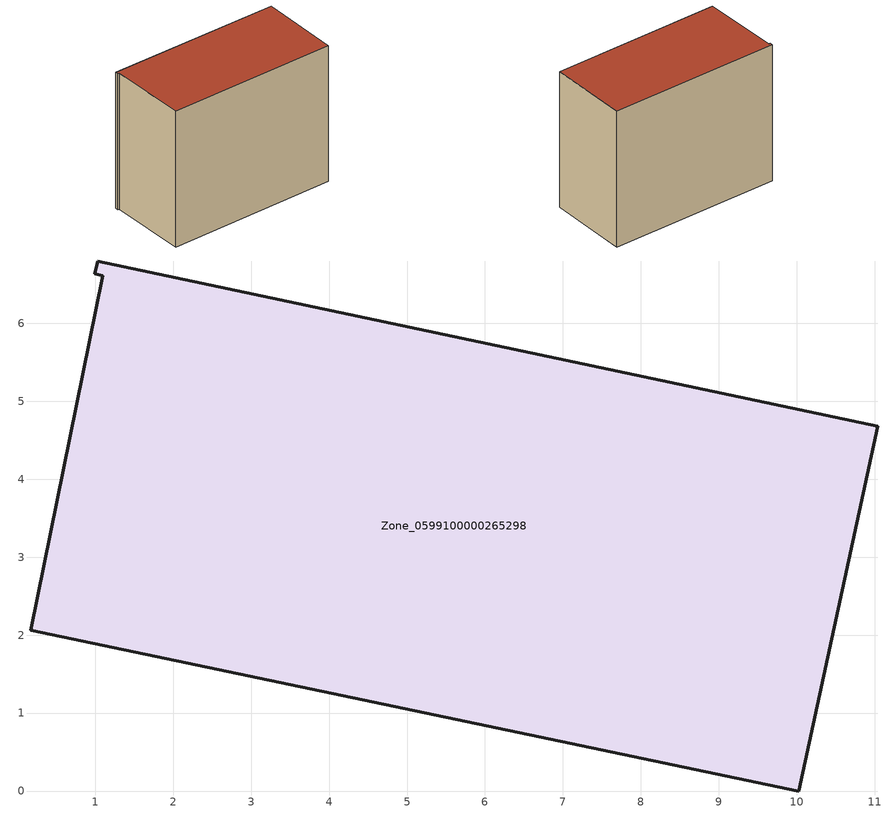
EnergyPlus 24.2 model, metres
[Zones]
Zone_0599100000265298
 floor ground (C_G): 1.09,6.61 0.99,6.63 1.03,6.8 11.04,4.68 10.03,0 0.17,2.06 z0
 wall outside (C_F): 10.03,0 11.04,4.68 1.03,6.8 0.99,6.63 1.09,6.61 0.17,2.06 10.03,0 z0:8.33
 roof outside (C_R): 1.09,6.61 0.17,2.06 10.03,0 11.04,4.68 1.03,6.8 0.99,6.63 z8.33
[BUILDING]
Pand.0599100000265298: North Axis=0; Terrain=City; Loads Convergence Tolerance Value=0.04; Temperature Convergence Tolerance Value=0.4; Solar Distribution=FullExterior; Maximum Number of Warmup Days=25; Minimum Number of Warmup Days=1
[Site:Location]
Rotterdam.The.Hague.AP_ZH_NLD Design_Conditions: Latitude=51.96; Longitude=4.45; Time Zone=1; Elevation=-4.5
[SITE:GROUNDTEMPERATURE:BUILDINGSURFACE]
18, 18, 18, 18, 18, 18, 18, 18, 18, 18, 18, 18
[MATERIAL] Thermal Absorptance=0.9; Solar Absorptance=0.7; Visible Absorptance=0.7
Name | Roughness | Thickness | Conductivity | Density | Specific Heat
G.TI.1975-1991 | MediumSmooth | 0.15 | 0.288461 | 540 | 1210
F.TI.1975-1991 | Rough | 0.3 | 0.230769 | 1920 | 840
R.TI.1975-1991 | MediumRough | 0.2 | 0.153846 | 1500 | 1000
[CONSTRUCTION]
C_G: G.TI.1975-1991
C_F: F.TI.1975-1991
C_R: R.TI.1975-1991
[ZONE]
Zone_0599100000265298: Type=1; Multiplier=1; Ceiling Height=Autocalculate; Volume=Autocalculate; Floor Area=autocalculate; Part of Total Floor Area=Yes
[ZONEINFILTRATION:DESIGNFLOWRATE]
Infil_Zone_0599100000265298: Zone or ZoneList or Space or SpaceList=Zone_0599100000265298; Schedule=AlwaysOn; Design Flow Rate Calculation Method=Flow/Area; Flow Rate per Floor Area=0.003; Constant Term Coefficient=1; Temperature Term Coefficient=0; Velocity Term Coefficient=0; Velocity Squared Term Coefficient=0
[HVACTEMPLATE:ZONE:IDEALLOADSAIRSYSTEM]
Zone_0599100000265298: Maximum Heating Supply Air Temperature=50; Minimum Cooling Supply Air Temperature=13; Maximum Heating Supply Air Humidity Ratio=0.0156; Minimum Cooling Supply Air Humidity Ratio=0.0077; Heating Limit=NoLimit; Cooling Limit=NoLimit; Dehumidification Control Type=ConstantSensibleHeatRatio; Cooling Sensible Heat Ratio=0.7; Dehumidification Setpoint=60; Humidification Control Type=None; Humidification Setpoint=30; Outdoor Air Method=None; Outdoor Air Flow Rate per Person=0.00944; Outdoor Air Flow Rate per Zone Floor Area=0; Outdoor Air Flow Rate per Zone=0; Demand Controlled Ventilation Type=None; Outdoor Air Economizer Type=NoEconomizer; Heat Recovery Type=None; Sensible Heat Recovery Effectiveness=0.7; Latent Heat Recovery Effectiveness=0.65
[ZONECONTROL:THERMOSTAT]
ThermostatControl_Zone_0599100000265298: Zone or ZoneList=Zone_0599100000265298; Control Type Schedule=DualSetpointControlType; Control 1=Thermostat_Zone_0599100000265298; Temperature Difference Between Cutout And Setpoint=0
[THERMOSTATSETPOINT:DUALSETPOINT]
Thermostat_Zone_0599100000265298: Heating Setpoint Temperature Schedule=HeatingSetpoint_Zone_0599100000265298; Cooling Setpoint Temperature Schedule=CoolingSetpoint_Zone_0599100000265298
[SCHEDULE:COMPACT]
HeatingSetpoint_Zone_0599100000265298: Through: 12/31, For: AllDays, Until: 24:00, 21
CoolingSetpoint_Zone_0599100000265298: Through: 12/31, For: AllDays, Until: 24:00, 24
DualSetpointControlType: Through: 12/31, For: AllDays, Until: 24:00, 4
AlwaysOn: Through: 12/31, For: AllDays, Until: 24:00, 1
